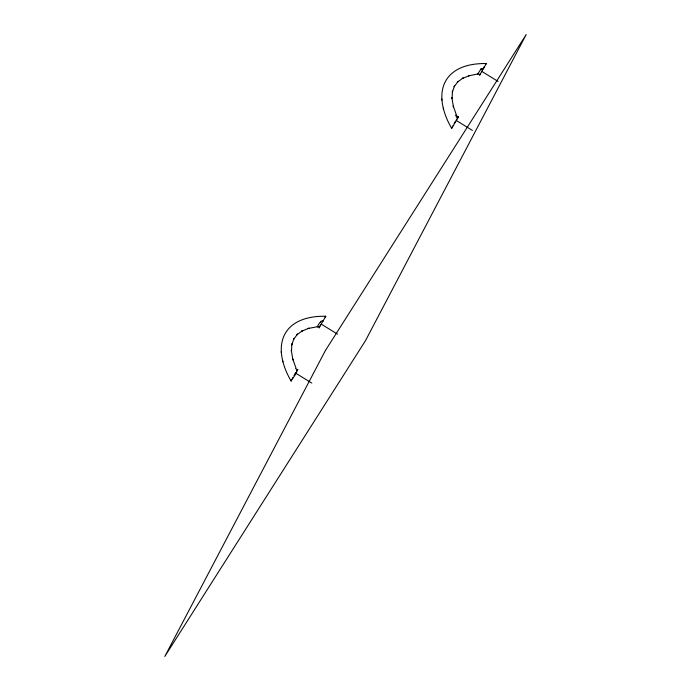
<?xml version="1.0" encoding="UTF-8"?>
<svg xmlns="http://www.w3.org/2000/svg" width="691" height="691" viewBox="0 0 691 691"><rect width="100%" height="100%" fill="white"/><g stroke="black" fill="none" stroke-linecap="round" stroke-linejoin="round"><path stroke-width="1.04" d="M295.644 368.692C300.231 369.607 292.466 378.202 291.118 381.035C281.971 365.625 275.389 342.883 289.175 328.113C298.547 318.413 312.842 316.055 325.755 316.236L319.026 327.966L319.803 326.187M456.423 115.596L457.839 117.945L451.698 128.336C442.551 112.935 435.969 90.184 449.755 75.423C459.126 65.723 473.421 63.365 486.334 63.537L479.606 75.276L480.383 73.496M451.862 127.809L451.698 128.336M291.671 379.739L291.118 381.035M297.476 370.091L297.242 370.549L297.847 369.296L297.467 369.815M456.06 116.779L457.813 117.859L458.055 117.392M293.969 375.619L294.314 374.963M454.298 123.387L454.799 122.437M457.813 117.859L458.435 116.658L457.261 118.325M454.272 123.439L454.548 122.92M320.183 325.426L320.745 324.39M452.251 127.04L452.804 126.012M292.224 378.703L292.915 377.476M455.041 121.996L455.386 121.391M482.784 69.126L484.382 66.457M294.807 374.09L295.238 373.365M295.264 373.313L295.713 372.579M456.293 119.889L456.786 119.085M296.681 371.015L297.26 370.126M485.678 64.41L486.334 63.537M325.098 317.109L325.755 316.236M323.155 321.185C321.289 318.534 315.597 328.994 318.093 326.506M483.735 68.487L481.126 68.737L477.809 73.989L468.576 75.82L469.681 75.518L462.201 78.541L463.203 77.902L457.39 82.194L458.185 81.279L454.108 86.764L454.609 85.649L452.337 92.266L452.493 91.065L452.052 98.701L451.862 97.552L453.477 107.209L453.287 106.112L456.561 115.406M477.636 74.058L478.673 73.816M317.048 326.8L307.996 328.51L309.102 328.208L301.621 331.239L302.623 330.592L296.81 334.893L297.605 333.969L293.528 339.462L294.029 338.348L291.757 344.956L291.913 343.764L291.472 351.399L291.282 350.242L292.898 359.907L292.708 358.81L295.981 368.096M477.731 74.075L478.276 74.084M319.639 326.713L317.195 326.765M481.869 71.458L498.09 81.434M455.395 115.121L456.872 116.028M456.164 120.424L472.385 130.4M321.289 324.148L337.51 334.133M295.584 373.114L311.805 383.099M456.57 115.509L456.725 116.442M441.756 99.003L441.955 100.16M443.277 108.124L443.467 109.221M281.177 351.693L281.375 352.851M282.697 360.814L282.887 361.911M481.178 68.711L481.178 69.869M320.598 321.401L320.598 322.559M325.47 350.415L164.804 656.45L365.53 340.585L526.197 34.55L325.47 350.415"/></g></svg>
